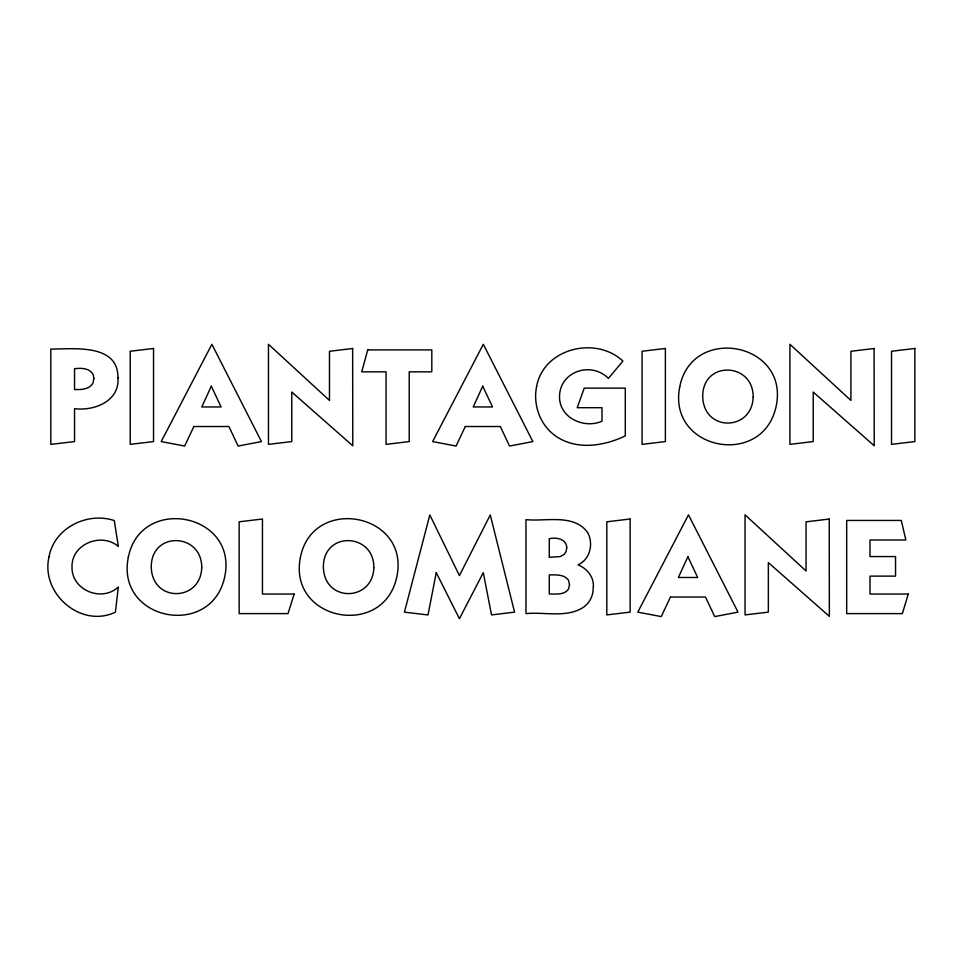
<?xml version="1.0" encoding="UTF-8"?>
<svg xmlns="http://www.w3.org/2000/svg" width="963" height="963" viewBox="0 0 963 963"><rect width="100%" height="100%" fill="white"/><g stroke="black" fill="none" stroke-linecap="round" stroke-linejoin="round"><path stroke-width="1.44" d="M117.955 377.953C119.725 401.246 94.025 411.225 74.536 408.649L74.536 441.584L50.822 444.364L50.822 349.075C73.116 349.1 118.521 343.189 117.955 377.953M128.296 557.408C115.608 620.726 211.415 639.203 224.692 576.909C238.318 513.207 140.598 494.609 128.296 557.408M300.408 557.408C287.72 620.726 383.515 639.203 396.804 576.909C410.431 513.207 312.698 494.609 300.408 557.408M679.746 386.861C667.046 450.178 762.852 468.668 776.13 406.374C789.768 342.659 692.036 324.062 679.746 386.861M49.053 556.758C40.326 593.16 80.699 628.707 115.404 612.167L118.341 587.033C101.548 602.621 71.443 589.994 72.008 567.063C71.262 544.083 101.308 531.937 118.341 546.406L114.296 520.562C87.38 511.582 54.205 527.893 49.053 556.758M201.724 567.761C200.701 601.658 152.431 602.838 151.275 567.484C150.685 530.613 202.242 532.659 201.724 567.761M373.837 567.761C372.813 601.658 324.543 602.838 323.387 567.484C322.798 530.613 374.354 532.659 373.837 567.761M536.584 386.62C532.671 406.073 540.953 427.151 558.059 437.611C578.558 450.19 604.68 445.797 625.3 435.89L625.3 388.137L584.228 388.137L577.234 407.698L601.983 407.698L601.983 421.216C584.035 429.125 559.334 417.834 559.515 396.792C559.527 371.574 590.897 360.824 608.399 378.387L622.917 361.065C595.7 335.569 543.469 348.281 536.584 386.62M753.162 397.213C752.151 431.111 703.881 432.291 702.725 396.937C702.135 360.078 753.68 362.112 753.162 397.213M593.389 586.503L592.787 592.775A23.232 23.232 0 0 1 583.759 607.051C566.882 618.354 544.841 611.722 525.967 613.612L525.967 519.623C545.828 521.79 574.454 513.231 587.936 533.021C593.605 544.179 590.006 559.527 578.029 564.848C586.876 568.471 593.762 576.584 593.389 586.503M566.738 547.815L566.1 551.546L564.222 554.375L560.141 556.578L549.283 557.312L549.283 538.726C556.205 537.053 566.726 538.883 566.738 547.815M436.251 572.648L428.017 614.948L404.424 612.155L429.823 514.964L459.423 575.573L490.275 514.964L514.567 612.119L491.527 614.912L483.294 572.648L459.423 618.715L436.251 572.648M569.53 584.553L568.483 589.127C564.137 595.29 555.795 593.846 549.283 594.051L549.283 574.899C555.868 574.899 563.885 574.153 568.375 580.039L569.53 584.553M93.965 378.495L92.845 383.334C88.981 389.594 81.085 389.75 74.536 389.497L74.536 368.733C81.048 367.89 89.282 367.974 93.062 374.342L93.965 378.495M367.722 349.894L361.727 371.838L386.043 371.838L386.043 444.364L409.215 441.584L409.215 371.838L431.809 371.838L431.809 349.894L367.722 349.894M908.253 594.051L902.379 613.612L846.682 613.612L846.682 520.441L901.272 520.441L905.87 540.002L869.986 540.002L869.986 556.566L895.542 556.566L895.542 576.127L869.986 576.127L869.986 594.051L908.253 594.051M294.148 594.051L288.009 613.612L239.137 613.612L239.137 521.802L262.454 519.009L262.454 594.051L294.148 594.051M211.306 386.163L201.797 406.952L221.093 406.952L211.306 386.163M482.728 386.163L473.218 406.952L492.514 406.952L482.728 386.163M687.895 556.698L678.385 577.487L697.669 577.487L687.895 556.698M193.876 426.513L184.655 446.05L161.206 441.584L211.884 344.285L261.442 441.584L238.126 446.05L228.917 426.513L193.876 426.513M465.298 426.513L456.089 446.05L432.628 441.584L483.306 344.285L532.864 441.584L509.547 446.05L500.339 426.513L465.298 426.513M670.465 597.048L661.244 616.597L637.795 612.131L688.473 514.832L738.019 612.131L714.715 616.597L705.494 597.048L670.465 597.048M352.639 348.498L329.466 351.29L329.466 400.427L268.46 344.285L268.46 444.364L291.777 441.584L291.777 392.049L352.783 445.785L352.639 348.498M874.091 348.498L850.919 351.29L850.919 400.427L789.913 344.285L789.913 444.364L813.217 441.584L813.217 392.049L874.223 445.785L874.091 348.498M829.227 519.045L806.055 521.838L806.055 570.975L745.049 514.832L745.049 614.912L768.354 612.119L768.354 562.597L829.36 616.332L829.227 519.045M153.538 348.462L130.222 351.254L130.222 444.364L153.538 441.572L153.538 348.462M665.373 348.462L642.068 351.254L642.068 444.364L665.373 441.572L665.373 348.462M914.85 348.462L891.533 351.254L891.533 444.364L914.85 441.572L914.85 348.462M630.127 519.009L606.81 521.802L606.81 614.912L630.127 612.119L630.127 519.009"/></g></svg>
